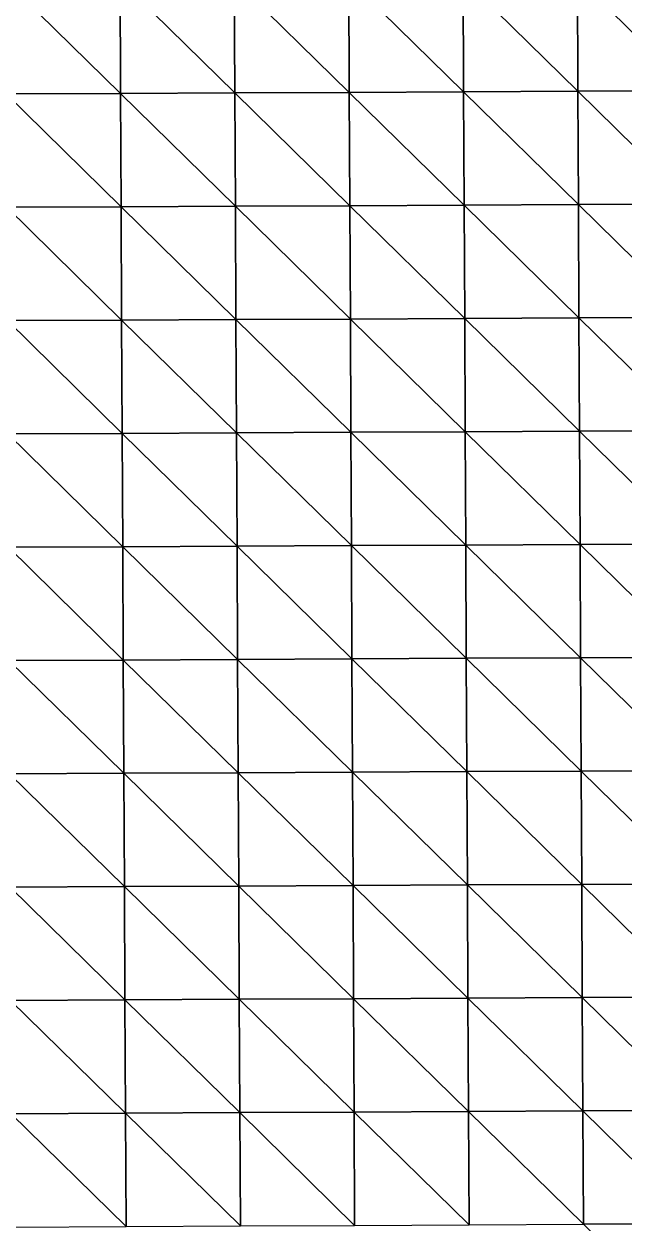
# Model space of a CAD drawing. Extents: x -372 to 678, y -263 to 741.
# Drawn here: x -168.2 to -102.3, y -0.5 to 131.2 of the extents above; entities that cross this region are included whole.
import ezdxf

# ---------------------------------------------------------------- set-up
doc = ezdxf.new("R2010")
doc.units = 0
doc.header["$LTSCALE"] = 0.0254
doc.layers.get('0').update_dxf_attribs({"linetype": 'CONTINUOUS'})
doc.layers.add('LOCATION_SNAPSHOT', color=144, linetype='CONTINUOUS')
doc.layers.add('LOCATION_TERRAIN', color=36, linetype='CONTINUOUS')

# ---------------------------------------------------------------- blocks, each defined once
blk = doc.blocks.new('LOCATION_SNAPSHOT')
at = {"color": 8}
mesh = blk.add_polyface(dxfattribs=at)
corners = [(-369.31, -262.94), (369.31, 262.95), (-371.82, 259.38), (371.82, -259.38)]
mesh.append_faces([[corners[k] for k in face] for face in [(0, 1, 2), (1, 0, 3)]], dxfattribs={"vtx0": -1, "color": 8})
blk = doc.blocks.new('LOCATION_TERRAIN')
at = {"color": 8}
mesh = blk.add_polyface(dxfattribs=at)
corners = [(-157.62, 123.61, -5.72), (-157.68, 136.04, -4.72), (-170.24, 135.98, -4.23)]
mesh.append_faces([[corners[k] for k in face] for face in [(0, 1, 2)]], dxfattribs={"color": 8})
mesh = blk.add_polyface(dxfattribs=at)
corners = [(-157.62, 123.61, -5.72), (-170.24, 135.98, -4.23), (-170.18, 123.55, -5.44)]
mesh.append_faces([[corners[k] for k in face] for face in [(0, 1, 2)]], dxfattribs={"color": 8})
mesh = blk.add_polyface(dxfattribs=at)
corners = [(-145.06, 123.67, -5.99), (-145.12, 136.1, -5.21), (-157.68, 136.04, -4.72)]
mesh.append_faces([[corners[k] for k in face] for face in [(0, 1, 2)]], dxfattribs={"color": 8})
mesh = blk.add_polyface(dxfattribs=at)
corners = [(-145.06, 123.67, -5.99), (-157.68, 136.04, -4.72), (-157.62, 123.61, -5.72)]
mesh.append_faces([[corners[k] for k in face] for face in [(0, 1, 2)]], dxfattribs={"color": 8})
mesh = blk.add_polyface(dxfattribs=at)
corners = [(-132.49, 123.73, -6.35), (-132.55, 136.16, -5.74), (-145.12, 136.1, -5.21)]
mesh.append_faces([[corners[k] for k in face] for face in [(0, 1, 2)]], dxfattribs={"color": 8})
mesh = blk.add_polyface(dxfattribs=at)
corners = [(-132.49, 123.73, -6.35), (-145.12, 136.1, -5.21), (-145.06, 123.67, -5.99)]
mesh.append_faces([[corners[k] for k in face] for face in [(0, 1, 2)]], dxfattribs={"color": 8})
mesh = blk.add_polyface(dxfattribs=at)
corners = [(-119.93, 123.79, -6.81), (-119.99, 136.22, -6.31), (-132.55, 136.16, -5.74)]
mesh.append_faces([[corners[k] for k in face] for face in [(0, 1, 2)]], dxfattribs={"color": 8})
mesh = blk.add_polyface(dxfattribs=at)
corners = [(-119.93, 123.79, -6.81), (-132.55, 136.16, -5.74), (-132.49, 123.73, -6.35)]
mesh.append_faces([[corners[k] for k in face] for face in [(0, 1, 2)]], dxfattribs={"color": 8})
mesh = blk.add_polyface(dxfattribs=at)
corners = [(-107.37, 123.85, -7.28), (-107.43, 136.28, -6.89), (-119.99, 136.22, -6.31)]
mesh.append_faces([[corners[k] for k in face] for face in [(0, 1, 2)]], dxfattribs={"color": 8})
mesh = blk.add_polyface(dxfattribs=at)
corners = [(-107.37, 123.85, -7.28), (-119.99, 136.22, -6.31), (-119.93, 123.79, -6.81)]
mesh.append_faces([[corners[k] for k in face] for face in [(0, 1, 2)]], dxfattribs={"color": 8})
mesh = blk.add_polyface(dxfattribs=at)
corners = [(-94.81, 123.91, -7.64), (-94.87, 136.34, -7.49), (-107.43, 136.28, -6.89)]
mesh.append_faces([[corners[k] for k in face] for face in [(0, 1, 2)]], dxfattribs={"color": 8})
mesh = blk.add_polyface(dxfattribs=at)
corners = [(-94.81, 123.91, -7.64), (-107.43, 136.28, -6.89), (-107.37, 123.85, -7.28)]
mesh.append_faces([[corners[k] for k in face] for face in [(0, 1, 2)]], dxfattribs={"color": 8})
mesh = blk.add_polyface(dxfattribs=at)
corners = [(-107.31, 111.41, -7.67), (-107.37, 123.85, -7.28), (-119.93, 123.79, -6.81)]
mesh.append_faces([[corners[k] for k in face] for face in [(0, 1, 2)]], dxfattribs={"color": 8})
mesh = blk.add_polyface(dxfattribs=at)
corners = [(-94.75, 111.47, -7.8), (-94.81, 123.91, -7.64), (-107.37, 123.85, -7.28)]
mesh.append_faces([[corners[k] for k in face] for face in [(0, 1, 2)]], dxfattribs={"color": 8})
mesh = blk.add_polyface(dxfattribs=at)
corners = [(-94.75, 111.47, -7.8), (-107.37, 123.85, -7.28), (-107.31, 111.41, -7.67)]
mesh.append_faces([[corners[k] for k in face] for face in [(0, 1, 2)]], dxfattribs={"color": 8})
mesh = blk.add_polyface(dxfattribs=at)
corners = [(-157.56, 111.17, -6.71), (-157.62, 123.61, -5.72), (-170.18, 123.55, -5.44)]
mesh.append_faces([[corners[k] for k in face] for face in [(0, 1, 2)]], dxfattribs={"color": 8})
mesh = blk.add_polyface(dxfattribs=at)
corners = [(-157.56, 111.17, -6.71), (-170.18, 123.55, -5.44), (-170.12, 111.11, -6.66)]
mesh.append_faces([[corners[k] for k in face] for face in [(0, 1, 2)]], dxfattribs={"color": 8})
mesh = blk.add_polyface(dxfattribs=at)
corners = [(-145, 111.23, -6.77), (-145.06, 123.67, -5.99), (-157.62, 123.61, -5.72)]
mesh.append_faces([[corners[k] for k in face] for face in [(0, 1, 2)]], dxfattribs={"color": 8})
mesh = blk.add_polyface(dxfattribs=at)
corners = [(-145, 111.23, -6.77), (-157.62, 123.61, -5.72), (-157.56, 111.17, -6.71)]
mesh.append_faces([[corners[k] for k in face] for face in [(0, 1, 2)]], dxfattribs={"color": 8})
mesh = blk.add_polyface(dxfattribs=at)
corners = [(-132.43, 111.29, -6.96), (-132.49, 123.73, -6.35), (-145.06, 123.67, -5.99)]
mesh.append_faces([[corners[k] for k in face] for face in [(0, 1, 2)]], dxfattribs={"color": 8})
mesh = blk.add_polyface(dxfattribs=at)
corners = [(-132.43, 111.29, -6.96), (-145.06, 123.67, -5.99), (-145, 111.23, -6.77)]
mesh.append_faces([[corners[k] for k in face] for face in [(0, 1, 2)]], dxfattribs={"color": 8})
mesh = blk.add_polyface(dxfattribs=at)
corners = [(-119.87, 111.35, -7.32), (-119.93, 123.79, -6.81), (-132.49, 123.73, -6.35)]
mesh.append_faces([[corners[k] for k in face] for face in [(0, 1, 2)]], dxfattribs={"color": 8})
mesh = blk.add_polyface(dxfattribs=at)
corners = [(-119.87, 111.35, -7.32), (-132.49, 123.73, -6.35), (-132.43, 111.29, -6.96)]
mesh.append_faces([[corners[k] for k in face] for face in [(0, 1, 2)]], dxfattribs={"color": 8})
mesh = blk.add_polyface(dxfattribs=at)
corners = [(-107.31, 111.41, -7.67), (-119.93, 123.79, -6.81), (-119.87, 111.35, -7.32)]
mesh.append_faces([[corners[k] for k in face] for face in [(0, 1, 2)]], dxfattribs={"color": 8})
mesh = blk.add_polyface(dxfattribs=at)
corners = [(-157.5, 98.73, -7.58), (-157.56, 111.17, -6.71), (-170.12, 111.11, -6.66)]
mesh.append_faces([[corners[k] for k in face] for face in [(0, 1, 2)]], dxfattribs={"color": 8})
mesh = blk.add_polyface(dxfattribs=at)
corners = [(-157.5, 98.73, -7.58), (-170.12, 111.11, -6.66), (-170.06, 98.67, -7.67)]
mesh.append_faces([[corners[k] for k in face] for face in [(0, 1, 2)]], dxfattribs={"color": 8})
mesh = blk.add_polyface(dxfattribs=at)
corners = [(-144.94, 98.79, -7.5), (-145, 111.23, -6.77), (-157.56, 111.17, -6.71)]
mesh.append_faces([[corners[k] for k in face] for face in [(0, 1, 2)]], dxfattribs={"color": 8})
mesh = blk.add_polyface(dxfattribs=at)
corners = [(-144.94, 98.79, -7.5), (-157.56, 111.17, -6.71), (-157.5, 98.73, -7.58)]
mesh.append_faces([[corners[k] for k in face] for face in [(0, 1, 2)]], dxfattribs={"color": 8})
mesh = blk.add_polyface(dxfattribs=at)
corners = [(-132.37, 98.85, -7.5), (-132.43, 111.29, -6.96), (-145, 111.23, -6.77)]
mesh.append_faces([[corners[k] for k in face] for face in [(0, 1, 2)]], dxfattribs={"color": 8})
mesh = blk.add_polyface(dxfattribs=at)
corners = [(-132.37, 98.85, -7.5), (-145, 111.23, -6.77), (-144.94, 98.79, -7.5)]
mesh.append_faces([[corners[k] for k in face] for face in [(0, 1, 2)]], dxfattribs={"color": 8})
mesh = blk.add_polyface(dxfattribs=at)
corners = [(-119.81, 98.91, -7.59), (-119.87, 111.35, -7.32), (-132.43, 111.29, -6.96)]
mesh.append_faces([[corners[k] for k in face] for face in [(0, 1, 2)]], dxfattribs={"color": 8})
mesh = blk.add_polyface(dxfattribs=at)
corners = [(-119.81, 98.91, -7.59), (-132.43, 111.29, -6.96), (-132.37, 98.85, -7.5)]
mesh.append_faces([[corners[k] for k in face] for face in [(0, 1, 2)]], dxfattribs={"color": 8})
mesh = blk.add_polyface(dxfattribs=at)
corners = [(-107.25, 98.98, -7.67), (-107.31, 111.41, -7.67), (-119.87, 111.35, -7.32)]
mesh.append_faces([[corners[k] for k in face] for face in [(0, 1, 2)]], dxfattribs={"color": 8})
mesh = blk.add_polyface(dxfattribs=at)
corners = [(-107.25, 98.98, -7.67), (-119.87, 111.35, -7.32), (-119.81, 98.91, -7.59)]
mesh.append_faces([[corners[k] for k in face] for face in [(0, 1, 2)]], dxfattribs={"color": 8})
mesh = blk.add_polyface(dxfattribs=at)
corners = [(-94.69, 99.04, -7.59), (-94.75, 111.47, -7.8), (-107.31, 111.41, -7.67)]
mesh.append_faces([[corners[k] for k in face] for face in [(0, 1, 2)]], dxfattribs={"color": 8})
mesh = blk.add_polyface(dxfattribs=at)
corners = [(-94.69, 99.04, -7.59), (-107.31, 111.41, -7.67), (-107.25, 98.98, -7.67)]
mesh.append_faces([[corners[k] for k in face] for face in [(0, 1, 2)]], dxfattribs={"color": 8})
mesh = blk.add_polyface(dxfattribs=at)
corners = [(-144.88, 86.36, -8.22), (-144.94, 98.79, -7.5), (-157.5, 98.73, -7.58)]
mesh.append_faces([[corners[k] for k in face] for face in [(0, 1, 2)]], dxfattribs={"color": 8})
mesh = blk.add_polyface(dxfattribs=at)
corners = [(-132.31, 86.42, -8.01), (-132.37, 98.85, -7.5), (-144.94, 98.79, -7.5)]
mesh.append_faces([[corners[k] for k in face] for face in [(0, 1, 2)]], dxfattribs={"color": 8})
mesh = blk.add_polyface(dxfattribs=at)
corners = [(-132.31, 86.42, -8.01), (-144.94, 98.79, -7.5), (-144.88, 86.36, -8.22)]
mesh.append_faces([[corners[k] for k in face] for face in [(0, 1, 2)]], dxfattribs={"color": 8})
mesh = blk.add_polyface(dxfattribs=at)
corners = [(-119.75, 86.48, -7.77), (-119.81, 98.91, -7.59), (-132.37, 98.85, -7.5)]
mesh.append_faces([[corners[k] for k in face] for face in [(0, 1, 2)]], dxfattribs={"color": 8})
mesh = blk.add_polyface(dxfattribs=at)
corners = [(-119.75, 86.48, -7.77), (-132.37, 98.85, -7.5), (-132.31, 86.42, -8.01)]
mesh.append_faces([[corners[k] for k in face] for face in [(0, 1, 2)]], dxfattribs={"color": 8})
mesh = blk.add_polyface(dxfattribs=at)
corners = [(-107.19, 86.54, -7.54), (-107.25, 98.98, -7.67), (-119.81, 98.91, -7.59)]
mesh.append_faces([[corners[k] for k in face] for face in [(0, 1, 2)]], dxfattribs={"color": 8})
mesh = blk.add_polyface(dxfattribs=at)
corners = [(-107.19, 86.54, -7.54), (-119.81, 98.91, -7.59), (-119.75, 86.48, -7.77)]
mesh.append_faces([[corners[k] for k in face] for face in [(0, 1, 2)]], dxfattribs={"color": 8})
mesh = blk.add_polyface(dxfattribs=at)
corners = [(-94.63, 86.6, -7.26), (-94.69, 99.04, -7.59), (-107.25, 98.98, -7.67)]
mesh.append_faces([[corners[k] for k in face] for face in [(0, 1, 2)]], dxfattribs={"color": 8})
mesh = blk.add_polyface(dxfattribs=at)
corners = [(-94.63, 86.6, -7.26), (-107.25, 98.98, -7.67), (-107.19, 86.54, -7.54)]
mesh.append_faces([[corners[k] for k in face] for face in [(0, 1, 2)]], dxfattribs={"color": 8})
mesh = blk.add_polyface(dxfattribs=at)
corners = [(-157.44, 86.3, -8.41), (-157.5, 98.73, -7.58), (-170.06, 98.67, -7.67)]
mesh.append_faces([[corners[k] for k in face] for face in [(0, 1, 2)]], dxfattribs={"color": 8})
mesh = blk.add_polyface(dxfattribs=at)
corners = [(-157.44, 86.3, -8.41), (-170.06, 98.67, -7.67), (-170, 86.24, -8.6)]
mesh.append_faces([[corners[k] for k in face] for face in [(0, 1, 2)]], dxfattribs={"color": 8})
mesh = blk.add_polyface(dxfattribs=at)
corners = [(-144.88, 86.36, -8.22), (-157.5, 98.73, -7.58), (-157.44, 86.3, -8.41)]
mesh.append_faces([[corners[k] for k in face] for face in [(0, 1, 2)]], dxfattribs={"color": 8})
mesh = blk.add_polyface(dxfattribs=at)
corners = [(-157.38, 73.86, -9.24), (-157.44, 86.3, -8.41), (-170, 86.24, -8.6)]
mesh.append_faces([[corners[k] for k in face] for face in [(0, 1, 2)]], dxfattribs={"color": 8})
mesh = blk.add_polyface(dxfattribs=at)
corners = [(-157.38, 73.86, -9.24), (-170, 86.24, -8.6), (-169.94, 73.8, -9.54)]
mesh.append_faces([[corners[k] for k in face] for face in [(0, 1, 2)]], dxfattribs={"color": 8})
mesh = blk.add_polyface(dxfattribs=at)
corners = [(-144.82, 73.92, -8.94), (-144.88, 86.36, -8.22), (-157.44, 86.3, -8.41)]
mesh.append_faces([[corners[k] for k in face] for face in [(0, 1, 2)]], dxfattribs={"color": 8})
mesh = blk.add_polyface(dxfattribs=at)
corners = [(-144.82, 73.92, -8.94), (-157.44, 86.3, -8.41), (-157.38, 73.86, -9.24)]
mesh.append_faces([[corners[k] for k in face] for face in [(0, 1, 2)]], dxfattribs={"color": 8})
mesh = blk.add_polyface(dxfattribs=at)
corners = [(-132.26, 73.98, -8.53), (-132.31, 86.42, -8.01), (-144.88, 86.36, -8.22)]
mesh.append_faces([[corners[k] for k in face] for face in [(0, 1, 2)]], dxfattribs={"color": 8})
mesh = blk.add_polyface(dxfattribs=at)
corners = [(-132.26, 73.98, -8.53), (-144.88, 86.36, -8.22), (-144.82, 73.92, -8.94)]
mesh.append_faces([[corners[k] for k in face] for face in [(0, 1, 2)]], dxfattribs={"color": 8})
mesh = blk.add_polyface(dxfattribs=at)
corners = [(-119.69, 74.04, -7.96), (-119.75, 86.48, -7.77), (-132.31, 86.42, -8.01)]
mesh.append_faces([[corners[k] for k in face] for face in [(0, 1, 2)]], dxfattribs={"color": 8})
mesh = blk.add_polyface(dxfattribs=at)
corners = [(-119.69, 74.04, -7.96), (-132.31, 86.42, -8.01), (-132.26, 73.98, -8.53)]
mesh.append_faces([[corners[k] for k in face] for face in [(0, 1, 2)]], dxfattribs={"color": 8})
mesh = blk.add_polyface(dxfattribs=at)
corners = [(-107.13, 74.1, -7.4), (-107.19, 86.54, -7.54), (-119.75, 86.48, -7.77)]
mesh.append_faces([[corners[k] for k in face] for face in [(0, 1, 2)]], dxfattribs={"color": 8})
mesh = blk.add_polyface(dxfattribs=at)
corners = [(-107.13, 74.1, -7.4), (-119.75, 86.48, -7.77), (-119.69, 74.04, -7.96)]
mesh.append_faces([[corners[k] for k in face] for face in [(0, 1, 2)]], dxfattribs={"color": 8})
mesh = blk.add_polyface(dxfattribs=at)
corners = [(-94.57, 74.16, -6.93), (-94.63, 86.6, -7.26), (-107.19, 86.54, -7.54)]
mesh.append_faces([[corners[k] for k in face] for face in [(0, 1, 2)]], dxfattribs={"color": 8})
mesh = blk.add_polyface(dxfattribs=at)
corners = [(-94.57, 74.16, -6.93), (-107.19, 86.54, -7.54), (-107.13, 74.1, -7.4)]
mesh.append_faces([[corners[k] for k in face] for face in [(0, 1, 2)]], dxfattribs={"color": 8})
mesh = blk.add_polyface(dxfattribs=at)
corners = [(-157.32, 61.42, -9.49), (-157.38, 73.86, -9.24), (-169.94, 73.8, -9.54)]
mesh.append_faces([[corners[k] for k in face] for face in [(0, 1, 2)]], dxfattribs={"color": 8})
mesh = blk.add_polyface(dxfattribs=at)
corners = [(-157.32, 61.42, -9.49), (-169.94, 73.8, -9.54), (-169.88, 61.36, -9.82)]
mesh.append_faces([[corners[k] for k in face] for face in [(0, 1, 2)]], dxfattribs={"color": 8})
mesh = blk.add_polyface(dxfattribs=at)
corners = [(-144.76, 61.49, -9.16), (-144.82, 73.92, -8.94), (-157.38, 73.86, -9.24)]
mesh.append_faces([[corners[k] for k in face] for face in [(0, 1, 2)]], dxfattribs={"color": 8})
mesh = blk.add_polyface(dxfattribs=at)
corners = [(-144.76, 61.49, -9.16), (-157.38, 73.86, -9.24), (-157.32, 61.42, -9.49)]
mesh.append_faces([[corners[k] for k in face] for face in [(0, 1, 2)]], dxfattribs={"color": 8})
mesh = blk.add_polyface(dxfattribs=at)
corners = [(-132.2, 61.55, -8.71), (-132.26, 73.98, -8.53), (-144.82, 73.92, -8.94)]
mesh.append_faces([[corners[k] for k in face] for face in [(0, 1, 2)]], dxfattribs={"color": 8})
mesh = blk.add_polyface(dxfattribs=at)
corners = [(-132.2, 61.55, -8.71), (-144.82, 73.92, -8.94), (-144.76, 61.49, -9.16)]
mesh.append_faces([[corners[k] for k in face] for face in [(0, 1, 2)]], dxfattribs={"color": 8})
mesh = blk.add_polyface(dxfattribs=at)
corners = [(-119.63, 61.61, -8.13), (-119.69, 74.04, -7.96), (-132.26, 73.98, -8.53)]
mesh.append_faces([[corners[k] for k in face] for face in [(0, 1, 2)]], dxfattribs={"color": 8})
mesh = blk.add_polyface(dxfattribs=at)
corners = [(-119.63, 61.61, -8.13), (-132.26, 73.98, -8.53), (-132.2, 61.55, -8.71)]
mesh.append_faces([[corners[k] for k in face] for face in [(0, 1, 2)]], dxfattribs={"color": 8})
mesh = blk.add_polyface(dxfattribs=at)
corners = [(-107.07, 61.67, -7.55), (-107.13, 74.1, -7.4), (-119.69, 74.04, -7.96)]
mesh.append_faces([[corners[k] for k in face] for face in [(0, 1, 2)]], dxfattribs={"color": 8})
mesh = blk.add_polyface(dxfattribs=at)
corners = [(-107.07, 61.67, -7.55), (-119.69, 74.04, -7.96), (-119.63, 61.61, -8.13)]
mesh.append_faces([[corners[k] for k in face] for face in [(0, 1, 2)]], dxfattribs={"color": 8})
mesh = blk.add_polyface(dxfattribs=at)
corners = [(-94.51, 61.73, -7.04), (-94.57, 74.16, -6.93), (-107.13, 74.1, -7.4)]
mesh.append_faces([[corners[k] for k in face] for face in [(0, 1, 2)]], dxfattribs={"color": 8})
mesh = blk.add_polyface(dxfattribs=at)
corners = [(-94.51, 61.73, -7.04), (-107.13, 74.1, -7.4), (-107.07, 61.67, -7.55)]
mesh.append_faces([[corners[k] for k in face] for face in [(0, 1, 2)]], dxfattribs={"color": 8})
mesh = blk.add_polyface(dxfattribs=at)
corners = [(-157.26, 48.99, -9.49), (-157.32, 61.42, -9.49), (-169.88, 61.36, -9.82)]
mesh.append_faces([[corners[k] for k in face] for face in [(0, 1, 2)]], dxfattribs={"color": 8})
mesh = blk.add_polyface(dxfattribs=at)
corners = [(-157.26, 48.99, -9.49), (-169.88, 61.36, -9.82), (-169.82, 48.93, -9.82)]
mesh.append_faces([[corners[k] for k in face] for face in [(0, 1, 2)]], dxfattribs={"color": 8})
mesh = blk.add_polyface(dxfattribs=at)
corners = [(-144.7, 49.05, -9.16), (-144.76, 61.49, -9.16), (-157.32, 61.42, -9.49)]
mesh.append_faces([[corners[k] for k in face] for face in [(0, 1, 2)]], dxfattribs={"color": 8})
mesh = blk.add_polyface(dxfattribs=at)
corners = [(-144.7, 49.05, -9.16), (-157.32, 61.42, -9.49), (-157.26, 48.99, -9.49)]
mesh.append_faces([[corners[k] for k in face] for face in [(0, 1, 2)]], dxfattribs={"color": 8})
mesh = blk.add_polyface(dxfattribs=at)
corners = [(-132.14, 49.11, -8.76), (-132.2, 61.55, -8.71), (-144.76, 61.49, -9.16)]
mesh.append_faces([[corners[k] for k in face] for face in [(0, 1, 2)]], dxfattribs={"color": 8})
mesh = blk.add_polyface(dxfattribs=at)
corners = [(-132.14, 49.11, -8.76), (-144.76, 61.49, -9.16), (-144.7, 49.05, -9.16)]
mesh.append_faces([[corners[k] for k in face] for face in [(0, 1, 2)]], dxfattribs={"color": 8})
mesh = blk.add_polyface(dxfattribs=at)
corners = [(-119.57, 49.17, -8.29), (-119.63, 61.61, -8.13), (-132.2, 61.55, -8.71)]
mesh.append_faces([[corners[k] for k in face] for face in [(0, 1, 2)]], dxfattribs={"color": 8})
mesh = blk.add_polyface(dxfattribs=at)
corners = [(-119.57, 49.17, -8.29), (-132.2, 61.55, -8.71), (-132.14, 49.11, -8.76)]
mesh.append_faces([[corners[k] for k in face] for face in [(0, 1, 2)]], dxfattribs={"color": 8})
mesh = blk.add_polyface(dxfattribs=at)
corners = [(-107.01, 49.23, -7.81), (-107.07, 61.67, -7.55), (-119.63, 61.61, -8.13)]
mesh.append_faces([[corners[k] for k in face] for face in [(0, 1, 2)]], dxfattribs={"color": 8})
mesh = blk.add_polyface(dxfattribs=at)
corners = [(-107.01, 49.23, -7.81), (-119.63, 61.61, -8.13), (-119.57, 49.17, -8.29)]
mesh.append_faces([[corners[k] for k in face] for face in [(0, 1, 2)]], dxfattribs={"color": 8})
mesh = blk.add_polyface(dxfattribs=at)
corners = [(-94.45, 49.29, -7.32), (-94.51, 61.73, -7.04), (-107.07, 61.67, -7.55)]
mesh.append_faces([[corners[k] for k in face] for face in [(0, 1, 2)]], dxfattribs={"color": 8})
mesh = blk.add_polyface(dxfattribs=at)
corners = [(-94.45, 49.29, -7.32), (-107.07, 61.67, -7.55), (-107.01, 49.23, -7.81)]
mesh.append_faces([[corners[k] for k in face] for face in [(0, 1, 2)]], dxfattribs={"color": 8})
mesh = blk.add_polyface(dxfattribs=at)
corners = [(-157.2, 36.55, -9.49), (-157.26, 48.99, -9.49), (-169.82, 48.93, -9.82)]
mesh.append_faces([[corners[k] for k in face] for face in [(0, 1, 2)]], dxfattribs={"color": 8})
mesh = blk.add_polyface(dxfattribs=at)
corners = [(-157.2, 36.55, -9.49), (-169.82, 48.93, -9.82), (-169.76, 36.49, -9.82)]
mesh.append_faces([[corners[k] for k in face] for face in [(0, 1, 2)]], dxfattribs={"color": 8})
mesh = blk.add_polyface(dxfattribs=at)
corners = [(-144.64, 36.61, -9.16), (-144.7, 49.05, -9.16), (-157.26, 48.99, -9.49)]
mesh.append_faces([[corners[k] for k in face] for face in [(0, 1, 2)]], dxfattribs={"color": 8})
mesh = blk.add_polyface(dxfattribs=at)
corners = [(-144.64, 36.61, -9.16), (-157.26, 48.99, -9.49), (-157.2, 36.55, -9.49)]
mesh.append_faces([[corners[k] for k in face] for face in [(0, 1, 2)]], dxfattribs={"color": 8})
mesh = blk.add_polyface(dxfattribs=at)
corners = [(-132.08, 36.67, -8.81), (-132.14, 49.11, -8.76), (-144.7, 49.05, -9.16)]
mesh.append_faces([[corners[k] for k in face] for face in [(0, 1, 2)]], dxfattribs={"color": 8})
mesh = blk.add_polyface(dxfattribs=at)
corners = [(-132.08, 36.67, -8.81), (-144.7, 49.05, -9.16), (-144.64, 36.61, -9.16)]
mesh.append_faces([[corners[k] for k in face] for face in [(0, 1, 2)]], dxfattribs={"color": 8})
mesh = blk.add_polyface(dxfattribs=at)
corners = [(-119.51, 36.73, -8.44), (-119.57, 49.17, -8.29), (-132.14, 49.11, -8.76)]
mesh.append_faces([[corners[k] for k in face] for face in [(0, 1, 2)]], dxfattribs={"color": 8})
mesh = blk.add_polyface(dxfattribs=at)
corners = [(-119.51, 36.73, -8.44), (-132.14, 49.11, -8.76), (-132.08, 36.67, -8.81)]
mesh.append_faces([[corners[k] for k in face] for face in [(0, 1, 2)]], dxfattribs={"color": 8})
mesh = blk.add_polyface(dxfattribs=at)
corners = [(-106.95, 36.79, -8.08), (-107.01, 49.23, -7.81), (-119.57, 49.17, -8.29)]
mesh.append_faces([[corners[k] for k in face] for face in [(0, 1, 2)]], dxfattribs={"color": 8})
mesh = blk.add_polyface(dxfattribs=at)
corners = [(-106.95, 36.79, -8.08), (-119.57, 49.17, -8.29), (-119.51, 36.73, -8.44)]
mesh.append_faces([[corners[k] for k in face] for face in [(0, 1, 2)]], dxfattribs={"color": 8})
mesh = blk.add_polyface(dxfattribs=at)
corners = [(-94.39, 36.85, -7.6), (-94.45, 49.29, -7.32), (-107.01, 49.23, -7.81)]
mesh.append_faces([[corners[k] for k in face] for face in [(0, 1, 2)]], dxfattribs={"color": 8})
mesh = blk.add_polyface(dxfattribs=at)
corners = [(-94.39, 36.85, -7.6), (-107.01, 49.23, -7.81), (-106.95, 36.79, -8.08)]
mesh.append_faces([[corners[k] for k in face] for face in [(0, 1, 2)]], dxfattribs={"color": 8})
mesh = blk.add_polyface(dxfattribs=at)
corners = [(-157.14, 24.12, -9.37), (-157.2, 36.55, -9.49), (-169.76, 36.49, -9.82)]
mesh.append_faces([[corners[k] for k in face] for face in [(0, 1, 2)]], dxfattribs={"color": 8})
mesh = blk.add_polyface(dxfattribs=at)
corners = [(-157.14, 24.12, -9.37), (-169.76, 36.49, -9.82), (-169.7, 24.06, -9.63)]
mesh.append_faces([[corners[k] for k in face] for face in [(0, 1, 2)]], dxfattribs={"color": 8})
mesh = blk.add_polyface(dxfattribs=at)
corners = [(-144.58, 24.18, -9.11), (-144.64, 36.61, -9.16), (-157.2, 36.55, -9.49)]
mesh.append_faces([[corners[k] for k in face] for face in [(0, 1, 2)]], dxfattribs={"color": 8})
mesh = blk.add_polyface(dxfattribs=at)
corners = [(-144.58, 24.18, -9.11), (-157.2, 36.55, -9.49), (-157.14, 24.12, -9.37)]
mesh.append_faces([[corners[k] for k in face] for face in [(0, 1, 2)]], dxfattribs={"color": 8})
mesh = blk.add_polyface(dxfattribs=at)
corners = [(-132.02, 24.24, -8.79), (-132.08, 36.67, -8.81), (-144.64, 36.61, -9.16)]
mesh.append_faces([[corners[k] for k in face] for face in [(0, 1, 2)]], dxfattribs={"color": 8})
mesh = blk.add_polyface(dxfattribs=at)
corners = [(-132.02, 24.24, -8.79), (-144.64, 36.61, -9.16), (-144.58, 24.18, -9.11)]
mesh.append_faces([[corners[k] for k in face] for face in [(0, 1, 2)]], dxfattribs={"color": 8})
mesh = blk.add_polyface(dxfattribs=at)
corners = [(-119.45, 24.3, -8.39), (-119.51, 36.73, -8.44), (-132.08, 36.67, -8.81)]
mesh.append_faces([[corners[k] for k in face] for face in [(0, 1, 2)]], dxfattribs={"color": 8})
mesh = blk.add_polyface(dxfattribs=at)
corners = [(-119.45, 24.3, -8.39), (-132.08, 36.67, -8.81), (-132.02, 24.24, -8.79)]
mesh.append_faces([[corners[k] for k in face] for face in [(0, 1, 2)]], dxfattribs={"color": 8})
mesh = blk.add_polyface(dxfattribs=at)
corners = [(-106.89, 24.36, -7.99), (-106.95, 36.79, -8.08), (-119.51, 36.73, -8.44)]
mesh.append_faces([[corners[k] for k in face] for face in [(0, 1, 2)]], dxfattribs={"color": 8})
mesh = blk.add_polyface(dxfattribs=at)
corners = [(-106.89, 24.36, -7.99), (-119.51, 36.73, -8.44), (-119.45, 24.3, -8.39)]
mesh.append_faces([[corners[k] for k in face] for face in [(0, 1, 2)]], dxfattribs={"color": 8})
mesh = blk.add_polyface(dxfattribs=at)
corners = [(-94.33, 24.42, -7.48), (-94.39, 36.85, -7.6), (-106.95, 36.79, -8.08)]
mesh.append_faces([[corners[k] for k in face] for face in [(0, 1, 2)]], dxfattribs={"color": 8})
mesh = blk.add_polyface(dxfattribs=at)
corners = [(-94.33, 24.42, -7.48), (-106.95, 36.79, -8.08), (-106.89, 24.36, -7.99)]
mesh.append_faces([[corners[k] for k in face] for face in [(0, 1, 2)]], dxfattribs={"color": 8})
mesh = blk.add_polyface(dxfattribs=at)
corners = [(-157.08, 11.68, -9.2), (-157.14, 24.12, -9.37), (-169.7, 24.06, -9.63)]
mesh.append_faces([[corners[k] for k in face] for face in [(0, 1, 2)]], dxfattribs={"color": 8})
mesh = blk.add_polyface(dxfattribs=at)
corners = [(-157.08, 11.68, -9.2), (-169.7, 24.06, -9.63), (-169.64, 11.62, -9.35)]
mesh.append_faces([[corners[k] for k in face] for face in [(0, 1, 2)]], dxfattribs={"color": 8})
mesh = blk.add_polyface(dxfattribs=at)
corners = [(-144.52, 11.74, -9.05), (-144.58, 24.18, -9.11), (-157.14, 24.12, -9.37)]
mesh.append_faces([[corners[k] for k in face] for face in [(0, 1, 2)]], dxfattribs={"color": 8})
mesh = blk.add_polyface(dxfattribs=at)
corners = [(-144.52, 11.74, -9.05), (-157.14, 24.12, -9.37), (-157.08, 11.68, -9.2)]
mesh.append_faces([[corners[k] for k in face] for face in [(0, 1, 2)]], dxfattribs={"color": 8})
mesh = blk.add_polyface(dxfattribs=at)
corners = [(-131.96, 11.8, -8.75), (-132.02, 24.24, -8.79), (-144.58, 24.18, -9.11)]
mesh.append_faces([[corners[k] for k in face] for face in [(0, 1, 2)]], dxfattribs={"color": 8})
mesh = blk.add_polyface(dxfattribs=at)
corners = [(-131.96, 11.8, -8.75), (-144.58, 24.18, -9.11), (-144.52, 11.74, -9.05)]
mesh.append_faces([[corners[k] for k in face] for face in [(0, 1, 2)]], dxfattribs={"color": 8})
mesh = blk.add_polyface(dxfattribs=at)
corners = [(-119.39, 11.86, -8.24), (-119.45, 24.3, -8.39), (-132.02, 24.24, -8.79)]
mesh.append_faces([[corners[k] for k in face] for face in [(0, 1, 2)]], dxfattribs={"color": 8})
mesh = blk.add_polyface(dxfattribs=at)
corners = [(-119.39, 11.86, -8.24), (-132.02, 24.24, -8.79), (-131.96, 11.8, -8.75)]
mesh.append_faces([[corners[k] for k in face] for face in [(0, 1, 2)]], dxfattribs={"color": 8})
mesh = blk.add_polyface(dxfattribs=at)
corners = [(-106.83, 11.92, -7.73), (-106.89, 24.36, -7.99), (-119.45, 24.3, -8.39)]
mesh.append_faces([[corners[k] for k in face] for face in [(0, 1, 2)]], dxfattribs={"color": 8})
mesh = blk.add_polyface(dxfattribs=at)
corners = [(-106.83, 11.92, -7.73), (-119.45, 24.3, -8.39), (-119.39, 11.86, -8.24)]
mesh.append_faces([[corners[k] for k in face] for face in [(0, 1, 2)]], dxfattribs={"color": 8})
mesh = blk.add_polyface(dxfattribs=at)
corners = [(-94.27, 11.98, -7.15), (-94.33, 24.42, -7.48), (-106.89, 24.36, -7.99)]
mesh.append_faces([[corners[k] for k in face] for face in [(0, 1, 2)]], dxfattribs={"color": 8})
mesh = blk.add_polyface(dxfattribs=at)
corners = [(-94.27, 11.98, -7.15), (-106.89, 24.36, -7.99), (-106.83, 11.92, -7.73)]
mesh.append_faces([[corners[k] for k in face] for face in [(0, 1, 2)]], dxfattribs={"color": 8})
mesh = blk.add_polyface(dxfattribs=at)
corners = [(-119.33, -0.58, -8.08), (-119.39, 11.86, -8.24), (-131.96, 11.8, -8.75)]
mesh.append_faces([[corners[k] for k in face] for face in [(0, 1, 2)]], dxfattribs={"color": 8})
mesh = blk.add_polyface(dxfattribs=at)
corners = [(-106.77, -0.51, -7.46), (-106.83, 11.92, -7.73), (-119.39, 11.86, -8.24)]
mesh.append_faces([[corners[k] for k in face] for face in [(0, 1, 2)]], dxfattribs={"color": 8})
mesh = blk.add_polyface(dxfattribs=at)
corners = [(-106.77, -0.51, -7.46), (-119.39, 11.86, -8.24), (-119.33, -0.58, -8.08)]
mesh.append_faces([[corners[k] for k in face] for face in [(0, 1, 2)]], dxfattribs={"color": 8})
mesh = blk.add_polyface(dxfattribs=at)
corners = [(-94.21, -0.45, -6.83), (-94.27, 11.98, -7.15), (-106.83, 11.92, -7.73)]
mesh.append_faces([[corners[k] for k in face] for face in [(0, 1, 2)]], dxfattribs={"color": 8})
mesh = blk.add_polyface(dxfattribs=at)
corners = [(-94.21, -0.45, -6.83), (-106.83, 11.92, -7.73), (-106.77, -0.51, -7.46)]
mesh.append_faces([[corners[k] for k in face] for face in [(0, 1, 2)]], dxfattribs={"color": 8})
mesh = blk.add_polyface(dxfattribs=at)
corners = [(-157.02, -0.76, -9.03), (-157.08, 11.68, -9.2), (-169.64, 11.62, -9.35)]
mesh.append_faces([[corners[k] for k in face] for face in [(0, 1, 2)]], dxfattribs={"color": 8})
mesh = blk.add_polyface(dxfattribs=at)
corners = [(-157.02, -0.76, -9.03), (-169.64, 11.62, -9.35), (-169.58, -0.82, -9.07)]
mesh.append_faces([[corners[k] for k in face] for face in [(0, 1, 2)]], dxfattribs={"color": 8})
mesh = blk.add_polyface(dxfattribs=at)
corners = [(-144.46, -0.7, -8.99), (-144.52, 11.74, -9.05), (-157.08, 11.68, -9.2)]
mesh.append_faces([[corners[k] for k in face] for face in [(0, 1, 2)]], dxfattribs={"color": 8})
mesh = blk.add_polyface(dxfattribs=at)
corners = [(-144.46, -0.7, -8.99), (-157.08, 11.68, -9.2), (-157.02, -0.76, -9.03)]
mesh.append_faces([[corners[k] for k in face] for face in [(0, 1, 2)]], dxfattribs={"color": 8})
mesh = blk.add_polyface(dxfattribs=at)
corners = [(-131.9, -0.64, -8.7), (-131.96, 11.8, -8.75), (-144.52, 11.74, -9.05)]
mesh.append_faces([[corners[k] for k in face] for face in [(0, 1, 2)]], dxfattribs={"color": 8})
mesh = blk.add_polyface(dxfattribs=at)
corners = [(-131.9, -0.64, -8.7), (-144.52, 11.74, -9.05), (-144.46, -0.7, -8.99)]
mesh.append_faces([[corners[k] for k in face] for face in [(0, 1, 2)]], dxfattribs={"color": 8})
mesh = blk.add_polyface(dxfattribs=at)
corners = [(-119.33, -0.58, -8.08), (-131.96, 11.8, -8.75), (-131.9, -0.64, -8.7)]
mesh.append_faces([[corners[k] for k in face] for face in [(0, 1, 2)]], dxfattribs={"color": 8})
mesh = blk.add_polyface(dxfattribs=at)
corners = [(-94.15, -12.89, -6.67), (-94.21, -0.45, -6.83), (-106.77, -0.51, -7.46)]
mesh.append_faces([[corners[k] for k in face] for face in [(0, 1, 2)]], dxfattribs={"color": 8})

msp = doc.modelspace()

# ---------------------------------------------------------------- block references
at = {"layer": 'LOCATION_SNAPSHOT', "color": 0}
msp.add_blockref('LOCATION_SNAPSHOT', (0, 0), dxfattribs=at)
at = {"layer": 'LOCATION_TERRAIN', "color": 0}
msp.add_blockref('LOCATION_TERRAIN', (0, 0), dxfattribs=at)

doc.saveas('drawing.dxf')
